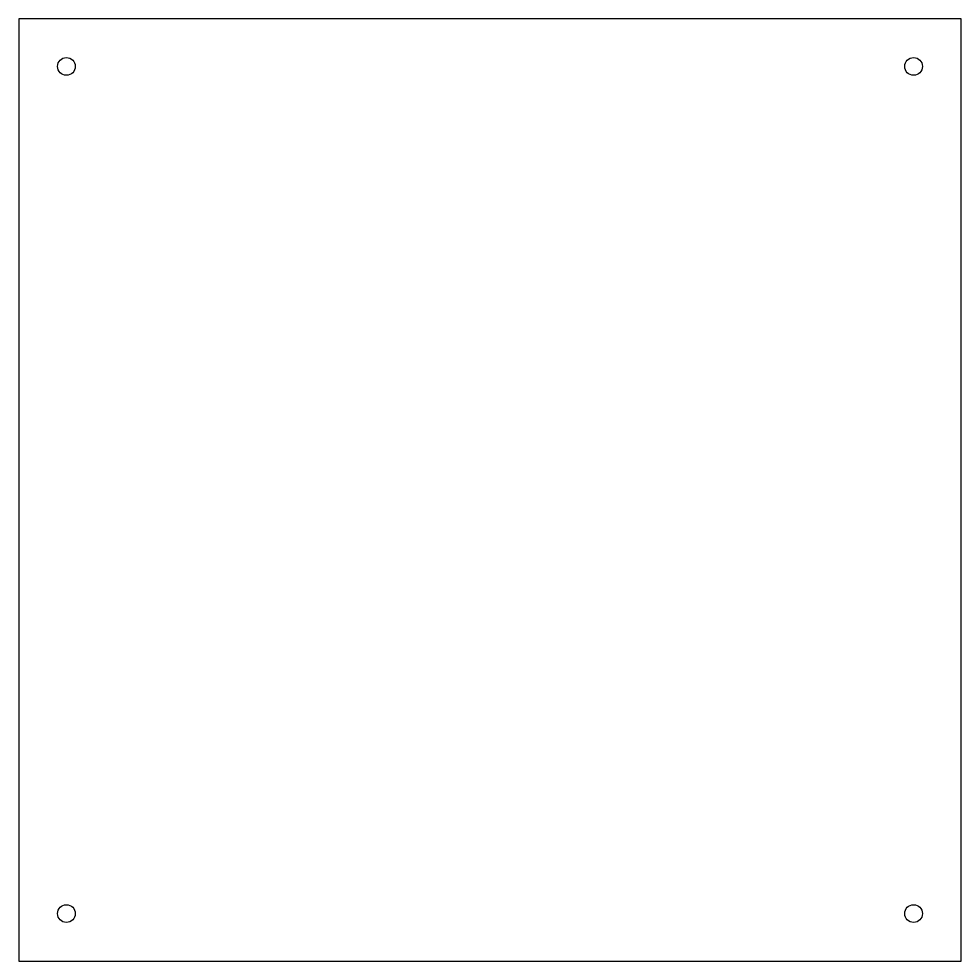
# Model space of a CAD drawing. Header units: millimetres. Extents: x 0 to 170, y 0 to 170.
import ezdxf

# ---------------------------------------------------------------- set-up
doc = ezdxf.new("R2010")
doc.units = ezdxf.units.MM
doc.layers.add('BOLT', color=2, linetype='Continuous')
doc.layers.add('CUT', color=1, linetype='Continuous')

msp = doc.modelspace()

# ---------------------------------------------------------------- linework, layer by layer
at = {"layer": 'BOLT', "color": 2}
for centre in [(8.58, 161.42), (161.42, 161.42), (8.58, 8.58), (161.42, 8.58)]:
    msp.add_circle(centre, 1.6, dxfattribs=at)
at = {"layer": 'CUT', "color": 1}
msp.add_lwpolyline([(0, 0), (170, 0), (170, 170), (0, 170)], close=True, dxfattribs=at)

doc.saveas('drawing.dxf')
